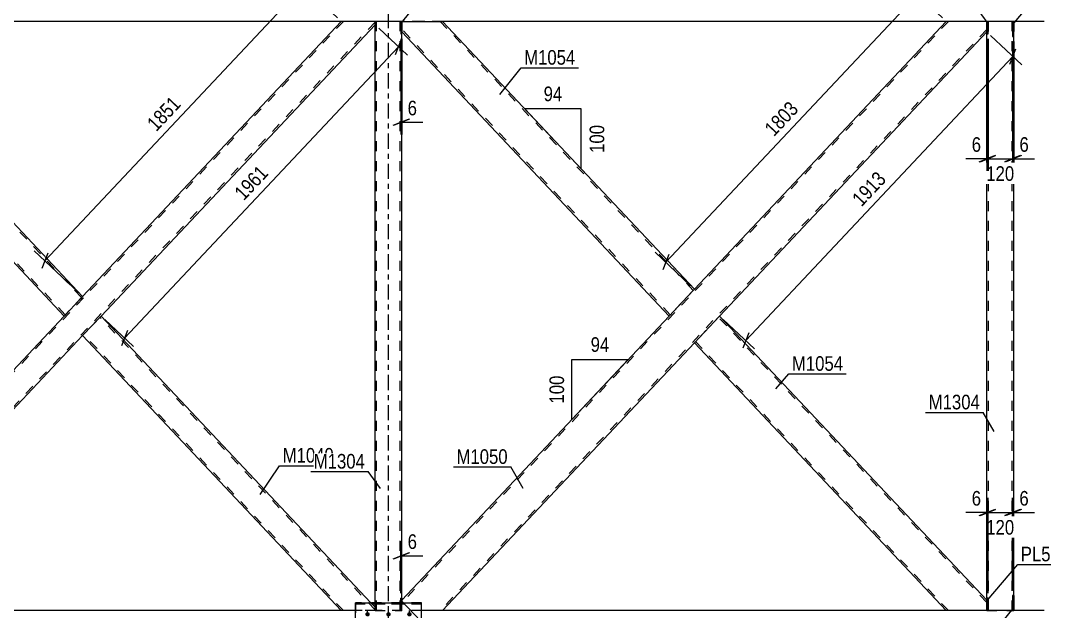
# Model space of a CAD drawing. Header units: millimetres. Extents: x -89 to 752, y -432 to 162.
# Drawn here: x 386.8 to 587.7, y -121.8 to -5.8 of the extents above; entities that cross this region are included whole.
import ezdxf

# ---------------------------------------------------------------- set-up
doc = ezdxf.new("R2010")
doc.units = ezdxf.units.MM
doc.linetypes.add('DXK_LINE_DOT2', pattern=[3.9198, 1.9599, -1.9599])
doc.linetypes.add('DXK_LINE_DOT3', pattern=[5.9187, 2.979, -0.9799, 0.9799, -0.9799])
doc.styles.add('Arial', font='ARIAL.TTF', dxfattribs={"height": 0.2})
doc.styles.add('Arial Narrow', font='ARIALN.TTF', dxfattribs={"height": 0.2})

# ---------------------------------------------------------------- blocks, each defined once
blk = doc.blocks.new('Part-761544115-1978 - 1657')
at = {"color": 2, "linetype": 'Continuous'}
for p, q in [((341.64, -6.66), (341.64, -6)), ((399, -59.95), (348.27, -6)), ((395.38, -63.8), (341.64, -6.66)), ((399, -59.95), (398.56, -60.41)), ((398.56, -60.41), (395.38, -63.8))]:
    blk.add_line(p, q, dxfattribs=at)
at = {"color": 7, "linetype": 'DXK_LINE_DOT2'}
for p, q in [((348.27, -6), (341.64, -6)), ((398.78, -60.18), (347.83, -6)), ((395.6, -63.57), (341.64, -6.19)), ((398.97, -59.98), (398.56, -60.41)), ((395.6, -63.57), (395.61, -63.55))]:
    blk.add_line(p, q, dxfattribs=at)
blk = doc.blocks.new('Bolt-761544115-1661 - 1657')
at = {"linetype": 'Continuous'}
for points in [[(454.9, -122.73), (454.81, -122.72), (454.72, -122.69), (454.64, -122.65), (454.57, -122.59), (454.52, -122.52), (454.48, -122.44), (454.46, -122.36), (454.46, -122.27), (454.48, -122.18), (454.52, -122.11), (454.57, -122.04), (454.64, -121.98), (454.72, -121.93), (454.81, -121.91), (454.9, -121.9), (454.99, -121.91), (455.08, -121.93), (455.16, -121.98), (455.23, -122.04), (455.28, -122.11), (455.32, -122.18), (455.34, -122.27), (455.34, -122.36), (455.32, -122.44), (455.28, -122.52), (455.23, -122.59), (455.16, -122.65), (455.08, -122.69), (454.99, -122.72)], [(459, -122.73), (458.91, -122.72), (458.82, -122.69), (458.74, -122.65), (458.67, -122.59), (458.62, -122.52), (458.58, -122.44), (458.56, -122.36), (458.56, -122.27), (458.58, -122.18), (458.62, -122.11), (458.67, -122.04), (458.74, -121.98), (458.82, -121.93), (458.91, -121.91), (459, -121.9), (459.09, -121.91), (459.18, -121.93), (459.26, -121.98), (459.33, -122.04), (459.38, -122.11), (459.42, -122.18), (459.44, -122.27), (459.44, -122.36), (459.42, -122.44), (459.38, -122.52), (459.33, -122.59), (459.26, -122.65), (459.18, -122.69), (459.09, -122.72)], [(463.1, -122.73), (463.01, -122.72), (462.92, -122.69), (462.84, -122.65), (462.77, -122.59), (462.72, -122.52), (462.68, -122.44), (462.66, -122.36), (462.66, -122.27), (462.68, -122.18), (462.72, -122.11), (462.77, -122.04), (462.84, -121.98), (462.92, -121.93), (463.01, -121.91), (463.1, -121.9), (463.19, -121.91), (463.28, -121.93), (463.36, -121.98), (463.43, -122.04), (463.48, -122.11), (463.52, -122.18), (463.54, -122.27), (463.54, -122.36), (463.52, -122.44), (463.48, -122.52), (463.43, -122.59), (463.36, -122.65), (463.28, -122.69), (463.19, -122.72)], [(454.9, -126.58), (454.81, -126.57), (454.72, -126.54), (454.64, -126.5), (454.57, -126.44), (454.52, -126.37), (454.48, -126.29), (454.46, -126.21), (454.46, -126.12), (454.48, -126.04), (454.52, -125.96), (454.57, -125.89), (454.64, -125.83), (454.72, -125.79), (454.81, -125.76), (454.9, -125.75), (454.99, -125.76), (455.08, -125.79), (455.16, -125.83), (455.23, -125.89), (455.28, -125.96), (455.32, -126.04), (455.34, -126.12), (455.34, -126.21), (455.32, -126.29), (455.28, -126.37), (455.23, -126.44), (455.16, -126.5), (455.08, -126.54), (454.99, -126.57)], [(463.1, -126.58), (463.01, -126.57), (462.92, -126.54), (462.84, -126.5), (462.77, -126.44), (462.72, -126.37), (462.68, -126.29), (462.66, -126.21), (462.66, -126.12), (462.68, -126.04), (462.72, -125.96), (462.77, -125.89), (462.84, -125.83), (462.92, -125.79), (463.01, -125.76), (463.1, -125.75), (463.19, -125.76), (463.28, -125.79), (463.36, -125.83), (463.43, -125.89), (463.48, -125.96), (463.52, -126.04), (463.54, -126.12), (463.54, -126.21), (463.52, -126.29), (463.48, -126.37), (463.43, -126.44), (463.36, -126.5), (463.28, -126.54), (463.19, -126.57)], [(454.9, -130.43), (454.81, -130.42), (454.72, -130.4), (454.64, -130.35), (454.57, -130.29), (454.52, -130.22), (454.48, -130.15), (454.46, -130.06), (454.46, -129.97), (454.48, -129.89), (454.52, -129.81), (454.57, -129.74), (454.64, -129.68), (454.72, -129.64), (454.81, -129.61), (454.9, -129.6), (454.99, -129.61), (455.08, -129.64), (455.16, -129.68), (455.23, -129.74), (455.28, -129.81), (455.32, -129.89), (455.34, -129.97), (455.34, -130.06), (455.32, -130.15), (455.28, -130.22), (455.23, -130.29), (455.16, -130.35), (455.08, -130.4), (454.99, -130.42)], [(459, -130.43), (458.91, -130.42), (458.82, -130.4), (458.74, -130.35), (458.67, -130.29), (458.62, -130.22), (458.58, -130.15), (458.56, -130.06), (458.56, -129.97), (458.58, -129.89), (458.62, -129.81), (458.67, -129.74), (458.74, -129.68), (458.82, -129.64), (458.91, -129.61), (459, -129.6), (459.09, -129.61), (459.18, -129.64), (459.26, -129.68), (459.33, -129.74), (459.38, -129.81), (459.42, -129.89), (459.44, -129.97), (459.44, -130.06), (459.42, -130.15), (459.38, -130.22), (459.33, -130.29), (459.26, -130.35), (459.18, -130.4), (459.09, -130.42)], [(463.1, -130.43), (463.01, -130.42), (462.92, -130.4), (462.84, -130.35), (462.77, -130.29), (462.72, -130.22), (462.68, -130.15), (462.66, -130.06), (462.66, -129.97), (462.68, -129.89), (462.72, -129.81), (462.77, -129.74), (462.84, -129.68), (462.92, -129.64), (463.01, -129.61), (463.1, -129.6), (463.19, -129.61), (463.28, -129.64), (463.36, -129.68), (463.43, -129.74), (463.48, -129.81), (463.52, -129.89), (463.54, -129.97), (463.54, -130.06), (463.52, -130.15), (463.48, -130.22), (463.43, -130.29), (463.36, -130.35), (463.28, -130.4), (463.19, -130.42)]]:
    blk.add_hatch(color=1, dxfattribs=at).paths.add_polyline_path(points)
at = {"color": 1, "linetype": 'Continuous'}
for p, q in [((454.9, -122.71), (454.9, -121.57)), ((459, -122.71), (459, -121.57)), ((463.1, -122.71), (463.1, -121.57)), ((454.9, -126.56), (454.9, -125.43)), ((463.1, -126.56), (463.1, -125.43)), ((454.9, -130.41), (454.9, -129.28)), ((459, -130.41), (459, -129.28)), ((463.1, -130.41), (463.1, -129.28))]:
    blk.add_line(p, q, dxfattribs=at)
blk = doc.blocks.new('Part-761544115-1706 - 1657')
at = {"color": 2, "linetype": 'Continuous'}
for p, q in [((581.64, -6), (581.4, -6)), ((581.4, -6), (581.4, -8.98)), ((581.64, -8.98), (581.64, -6)), ((581.4, -8.98), (581.64, -8.98))]:
    blk.add_line(p, q, dxfattribs=at)
blk = doc.blocks.new('Part-761544115-1711 - 1657')
at = {"color": 7, "linetype": 'DXK_LINE_DOT2'}
for p, q in [((581.4, -6), (581.64, -6)), ((581.4, -6), (581.4, -8.98)), ((581.64, -6), (581.64, -8.98)), ((581.4, -8.98), (581.64, -8.98))]:
    blk.add_line(p, q, dxfattribs=at)
blk = doc.blocks.new('Part-761544115-1686 - 1657')
at = {"color": 2, "linetype": 'Continuous'}
for p, q in [((576.6, -6), (576.36, -6)), ((576.36, -6), (576.36, -8.46)), ((576.6, -8.46), (576.6, -6)), ((576.36, -8.46), (576.6, -8.46))]:
    blk.add_line(p, q, dxfattribs=at)
blk = doc.blocks.new('Part-761544115-1691 - 1657')
at = {"color": 7, "linetype": 'DXK_LINE_DOT2'}
for p, q in [((576.36, -6), (576.6, -6)), ((576.36, -6), (576.36, -8.46)), ((576.6, -6), (576.6, -8.46)), ((576.36, -8.46), (576.6, -8.46))]:
    blk.add_line(p, q, dxfattribs=at)
blk = doc.blocks.new('Part-761544115-1716 - 1657')
at = {"color": 2, "linetype": 'Continuous'}
for p, q in [((461.64, -6), (461.4, -6)), ((461.4, -6), (461.4, -8.46)), ((461.64, -8.46), (461.64, -6)), ((461.4, -8.46), (461.64, -8.46))]:
    blk.add_line(p, q, dxfattribs=at)
blk = doc.blocks.new('Part-761544115-1721 - 1657')
at = {"color": 7, "linetype": 'DXK_LINE_DOT2'}
for p, q in [((461.4, -6), (461.64, -6)), ((461.4, -6), (461.4, -8.46)), ((461.64, -6), (461.64, -8.46)), ((461.4, -8.46), (461.64, -8.46))]:
    blk.add_line(p, q, dxfattribs=at)
blk = doc.blocks.new('Part-761544115-1726 - 1657')
at = {"color": 2, "linetype": 'Continuous'}
for p, q in [((576.6, -119.14), (576.36, -119.14)), ((576.36, -119.14), (576.36, -121.6)), ((576.6, -119.14), (576.6, -121.6)), ((576.6, -121.6), (576.36, -121.6))]:
    blk.add_line(p, q, dxfattribs=at)
blk = doc.blocks.new('Part-761544115-1731 - 1657')
at = {"color": 7, "linetype": 'DXK_LINE_DOT2'}
for p, q in [((576.36, -121.6), (576.36, -119.14)), ((576.6, -119.14), (576.36, -119.14)), ((576.6, -121.6), (576.6, -119.14)), ((576.6, -121.6), (576.36, -121.6))]:
    blk.add_line(p, q, dxfattribs=at)
blk = doc.blocks.new('Part-761544115-1736 - 1657')
at = {"color": 2, "linetype": 'Continuous'}
for p, q in [((581.64, -118.62), (581.4, -118.62)), ((581.4, -118.62), (581.4, -121.6)), ((581.64, -118.62), (581.64, -121.6)), ((581.64, -121.6), (581.4, -121.6))]:
    blk.add_line(p, q, dxfattribs=at)
blk = doc.blocks.new('Part-761544115-1741 - 1657')
at = {"color": 7, "linetype": 'DXK_LINE_DOT2'}
for p, q in [((581.4, -121.6), (581.4, -118.62)), ((581.64, -118.62), (581.4, -118.62)), ((581.64, -121.6), (581.64, -118.62)), ((581.64, -121.6), (581.4, -121.6))]:
    blk.add_line(p, q, dxfattribs=at)
blk = doc.blocks.new('Part-761544115-1746 - 1657')
at = {"color": 2, "linetype": 'Continuous'}
for p, q in [((461.4, -119.14), (461.64, -119.14)), ((461.4, -120.06), (461.4, -119.14)), ((461.64, -119.14), (461.64, -120.06))]:
    blk.add_line(p, q, dxfattribs=at)
at = {"color": 7, "linetype": 'DXK_LINE_DOT2'}
for p, q in [((461.4, -121.6), (461.4, -120.06)), ((461.64, -121.6), (461.64, -120.06)), ((461.4, -121.6), (461.64, -121.6))]:
    blk.add_line(p, q, dxfattribs=at)
blk = doc.blocks.new('Part-761544115-1751 - 1657')
at = {"color": 7, "linetype": 'DXK_LINE_DOT2'}
for p, q in [((461.4, -121.6), (461.4, -119.14)), ((461.64, -119.14), (461.4, -119.14)), ((461.64, -121.6), (461.64, -119.14)), ((461.64, -121.6), (461.4, -121.6))]:
    blk.add_line(p, q, dxfattribs=at)
blk = doc.blocks.new('Part-761544115-1838 - 1657')
at = {"color": 2, "linetype": 'Continuous'}
for p, q in [((461.4, -6), (0, -6)), ((461.64, -6), (461.64, -6)), ((568.48, -6), (469.52, -6)), ((581.4, -6), (576.6, -6)), ((587.64, -6), (581.64, -6))]:
    blk.add_line(p, q, dxfattribs=at)
at = {"color": 7, "linetype": 'DXK_LINE_DOT2'}
for p, q in [((587.64, -6), (461.4, -6)), ((469.52, -6), (461.64, -6)), ((576.6, -6), (568.48, -6)), ((581.64, -6), (581.4, -6))]:
    blk.add_line(p, q, dxfattribs=at)
blk = doc.blocks.new('Part-761544115-1853 - 1657')
at = {"color": 2, "linetype": 'Continuous'}
for p, q in [((452.5, -121.6), (225.5, -121.6)), ((568.48, -121.6), (469.52, -121.6)), ((581.4, -121.6), (576.6, -121.6)), ((587.64, -121.6), (581.64, -121.6))]:
    blk.add_line(p, q, dxfattribs=at)
at = {"color": 7, "linetype": 'DXK_LINE_DOT2'}
for p, q in [((469.52, -121.6), (452.5, -121.6)), ((576.6, -121.6), (568.48, -121.6)), ((581.64, -121.6), (581.4, -121.6))]:
    blk.add_line(p, q, dxfattribs=at)
blk = doc.blocks.new('Part-761544115-1856 - 1657')
at = {"color": 2, "linetype": 'Continuous'}
for p, q in [((452.5, -120.06), (465.5, -120.06)), ((452.5, -132.49), (452.5, -120.06)), ((465.5, -132.49), (465.5, -120.06)), ((452.5, -132.27), (465.5, -132.27)), ((465.5, -132.49), (452.5, -132.49))]:
    blk.add_line(p, q, dxfattribs=at)
at = {"color": 7, "linetype": 'DXK_LINE_DOT2'}
blk.add_line((452.5, -120.28), (465.5, -120.28), dxfattribs=at)
blk = doc.blocks.new('Part-761544115-1903 - 1657')
at = {"color": 7, "linetype": 'DXK_LINE_DOT2'}
for p, q in [((465.5, -120.08), (452.5, -120.08)), ((452.5, -120.08), (452.5, -132.51)), ((465.5, -120.3), (452.5, -120.3)), ((465.5, -132.51), (465.5, -120.08)), ((465.5, -132.3), (452.5, -132.3)), ((452.5, -132.51), (465.5, -132.51))]:
    blk.add_line(p, q, dxfattribs=at)
blk = doc.blocks.new('Part-761544115-1963 - 1657')
at = {"color": 2, "linetype": 'Continuous'}
for p, q in [((519, -69.05), (523.94, -63.8)), ((576.36, -119.54), (523.94, -63.8)), ((568.42, -121.6), (519, -69.05)), ((576.36, -121.6), (568.48, -121.6))]:
    blk.add_line(p, q, dxfattribs=at)
at = {"color": 7, "linetype": 'DXK_LINE_DOT2'}
for p, q in [((576.36, -120.01), (523.72, -64.03)), ((519.22, -68.82), (519.24, -68.8)), ((568.85, -121.6), (519.22, -68.82)), ((576.36, -121.6), (576.36, -119.54)), ((568.48, -121.6), (568.42, -121.6))]:
    blk.add_line(p, q, dxfattribs=at)
blk = doc.blocks.new('Part-761544115-1993 - 1657')
at = {"color": 2, "linetype": 'Continuous'}
for p, q in [((461.64, -8.06), (461.64, -6)), ((461.64, -6), (469.52, -6)), ((519, -58.55), (469.58, -6)), ((461.64, -8.06), (514.06, -63.8)), ((518.56, -59.01), (514.06, -63.8)), ((518.56, -59.01), (519, -58.55))]:
    blk.add_line(p, q, dxfattribs=at)
at = {"color": 7, "linetype": 'DXK_LINE_DOT2'}
for p, q in [((469.58, -6), (468.71, -6)), ((518.78, -58.78), (469.15, -6)), ((461.64, -7.13), (461.64, -8.06)), ((514.28, -63.57), (461.64, -7.59)), ((518.97, -58.58), (518.56, -59.01)), ((514.28, -63.57), (514.29, -63.55))]:
    blk.add_line(p, q, dxfattribs=at)
blk = doc.blocks.new('Part-761544115-2019 - 1657')
at = {"color": 7, "linetype": 'DXK_LINE_DOT3'}
blk.add_line((459, -131.6), (459, 4), dxfattribs=at)
at = {"color": 7, "linetype": 'DXK_LINE_DOT2'}
for p, q in [((461.64, -6), (456.36, -6)), ((456.36, -6.66), (456.36, -6)), ((456.68, -121.6), (456.68, -6)), ((461.32, -121.6), (461.32, -6)), ((461.64, -8.06), (461.64, -6)), ((456.36, -121.6), (456.36, -120.06)), ((461.64, -121.6), (461.64, -119.54)), ((456.36, -121.6), (461.64, -121.6))]:
    blk.add_line(p, q, dxfattribs=at)
at = {"color": 2, "linetype": 'Continuous'}
for p, q in [((456.36, -120.06), (456.36, -6.66)), ((461.64, -119.54), (461.64, -8.06))]:
    blk.add_line(p, q, dxfattribs=at)
blk = doc.blocks.new('Part-761544115-2029 - 1657')
at = {"color": 7, "linetype": 'DXK_LINE_DOT2'}
for p, q in [((581.64, -6), (576.36, -6)), ((576.36, -8.46), (576.36, -6)), ((576.68, -121.6), (576.68, -6)), ((581.32, -121.6), (581.32, -6)), ((581.64, -8.98), (581.64, -6)), ((576.36, -121.6), (576.36, -119.14)), ((581.64, -121.6), (581.64, -118.62)), ((576.36, -121.6), (581.64, -121.6))]:
    blk.add_line(p, q, dxfattribs=at)
at = {"color": 2, "linetype": 'Continuous'}
for p, q in [((576.36, -119.14), (576.36, -8.46)), ((581.64, -118.62), (581.64, -8.98))]:
    blk.add_line(p, q, dxfattribs=at)
blk = doc.blocks.new('Part-761544115-2054 - 1657')
at = {"color": 7, "linetype": 'DXK_LINE_DOT2'}
for p, q in [((568.85, -6), (461.64, -120.01)), ((568.48, -6), (568.42, -6)), ((576.36, -8.06), (576.36, -6)), ((576.36, -7.59), (469.15, -121.6)), ((519, -58.55), (514.06, -63.8)), ((523.94, -63.8), (519, -69.05)), ((461.64, -121.6), (461.64, -120.06)), ((465.5, -121.6), (461.64, -121.6)), ((469.33, -121.6), (468.71, -121.6)), ((469.58, -121.6), (469.52, -121.6))]:
    blk.add_line(p, q, dxfattribs=at)
at = {"color": 2, "linetype": 'Continuous'}
for p, q in [((568.42, -6), (519, -58.55)), ((576.36, -6), (568.48, -6)), ((576.36, -8.06), (523.94, -63.8)), ((514.06, -63.8), (461.64, -119.54)), ((519, -69.05), (469.58, -121.6)), ((461.64, -120.06), (461.64, -119.54)), ((468.71, -121.6), (465.5, -121.6)), ((469.52, -121.6), (468.71, -121.6)), ((469.52, -121.6), (469.52, -121.6))]:
    blk.add_line(p, q, dxfattribs=at)
blk = doc.blocks.new('Part-761544115-2059 - 1657')
at = {"color": 2, "linetype": 'Continuous'}
for p, q in [((399, -67.65), (402.62, -63.8)), ((402.62, -63.8), (455.53, -120.06)), ((449.73, -121.6), (399, -67.65))]:
    blk.add_line(p, q, dxfattribs=at)
at = {"color": 7, "linetype": 'DXK_LINE_DOT2'}
for p, q in [((456.36, -121.41), (402.4, -64.03)), ((399.22, -67.42), (399.24, -67.4)), ((450.17, -121.6), (399.22, -67.42)), ((455.53, -120.06), (456.36, -120.94)), ((456.36, -121.6), (449.73, -121.6)), ((456.36, -120.94), (456.36, -121.6))]:
    blk.add_line(p, q, dxfattribs=at)
blk = doc.blocks.new('Part-761544115-2079 - 1657')
at = {"color": 7, "linetype": 'DXK_LINE_DOT2'}
for p, q in [((450.17, -6), (341.64, -121.41)), ((456.36, -6), (449.73, -6)), ((456.36, -6.19), (347.83, -121.6)), ((399, -59.95), (395.38, -63.8)), ((402.62, -63.8), (399, -67.65)), ((348.27, -121.6), (341.64, -121.6))]:
    blk.add_line(p, q, dxfattribs=at)
at = {"color": 2, "linetype": 'Continuous'}
for p, q in [((449.73, -6), (399, -59.95)), ((456.36, -6.66), (456.36, -6)), ((456.36, -6.66), (402.62, -63.8)), ((395.38, -63.8), (341.64, -120.94)), ((399, -67.65), (348.27, -121.6)), ((341.64, -121.6), (341.64, -120.94))]:
    blk.add_line(p, q, dxfattribs=at)
blk = doc.blocks.new('StraightDimension-761544115-2383 - 1657')
at = {"color": 7, "linetype": 'Continuous'}
for p, q in [((577.09, -8.75), (583.24, -14.53)), ((580.9, -14.39), (582.08, -11.38)), ((529.07, -68.62), (581.49, -12.89)), ((524.67, -64.49), (530.82, -70.27)), ((529.66, -67.12), (528.48, -70.13))]:
    blk.add_line(p, q, dxfattribs=at)
at = {"color": 0}
blk.add_wipeout([(557.65, -37.14), (554.59, -34.26), (548.76, -40.46), (551.82, -43.34)], dxfattribs=at)
at = {"color": 3, "style": 'Arial Narrow'}
blk.add_text('1913', height=2.863, rotation=46.7591, dxfattribs=at).set_placement((551.79, -42.49))
blk = doc.blocks.new('StraightDimension-761544115-2602 - 1657')
at = {"color": 7, "linetype": 'Continuous'}
for p, q in [((461.4, -118.14), (461.4, -107.99)), ((461.64, -118.14), (461.64, -107.99)), ((459.9, -111.44), (462.9, -110.24)), ((463.14, -110.24), (460.14, -111.44)), ((461.4, -110.84), (461.64, -110.84))]:
    blk.add_line(p, q, dxfattribs=at)
at = {"color": 0}
blk.add_wipeout([(465.19, -110.09), (465.19, -105.89), (462.16, -105.89), (462.16, -110.09)], dxfattribs=at)
at = {"color": 7, "linetype": 'Continuous'}
blk.add_line((461.64, -110.84), (465.72, -110.84), dxfattribs=at)
blk.add_line((461.64, -110.84), (465.72, -110.84), dxfattribs=at)
at = {"color": 3, "style": 'Arial Narrow'}
blk.add_text('6', height=2.86, dxfattribs=at).set_placement((462.76, -109.49))
blk = doc.blocks.new('StraightDimension-761544115-2656 - 1657')
at = {"color": 7, "linetype": 'Continuous'}
for p, q in [((461.4, -9.46), (461.4, -28.18)), ((461.64, -9.46), (461.64, -28.18)), ((459.9, -26.38), (462.9, -25.18)), ((463.14, -25.18), (460.14, -26.38)), ((461.4, -25.78), (461.64, -25.78))]:
    blk.add_line(p, q, dxfattribs=at)
at = {"color": 0}
blk.add_wipeout([(465.19, -25.03), (465.19, -20.83), (462.16, -20.83), (462.16, -25.03)], dxfattribs=at)
at = {"color": 7, "linetype": 'Continuous'}
blk.add_line((461.64, -25.78), (465.72, -25.78), dxfattribs=at)
blk.add_line((461.64, -25.78), (465.72, -25.78), dxfattribs=at)
at = {"color": 3, "style": 'Arial Narrow'}
blk.add_text('6', height=2.86, dxfattribs=at).set_placement((462.76, -24.43))
blk = doc.blocks.new('StraightDimension-761544115-10008 - 1657')
at = {"color": 7, "linetype": 'Continuous'}
for p, q in [((567.69, -5.31), (560.72, 1.23)), ((562.21, -2.22), (563.39, 0.79)), ((513.38, -53.26), (562.8, -0.72)), ((518.27, -57.86), (511.31, -51.31)), ((513.97, -51.76), (512.79, -54.77))]:
    blk.add_line(p, q, dxfattribs=at)
at = {"color": 0}
blk.add_wipeout([(540.46, -23.38), (537.4, -20.5), (531.57, -26.7), (534.63, -29.58)], dxfattribs=at)
at = {"color": 3, "style": 'Arial Narrow'}
blk.add_text('1803', height=2.863, rotation=46.7591, dxfattribs=at).set_placement((534.6, -28.73))
blk = doc.blocks.new('StraightDimension-761544115-9237 - 1657')
at = {"color": 7, "linetype": 'Continuous'}
for p, q in [((581.4, -9.98), (581.4, -35.34)), ((581.64, -9.98), (581.64, -35.34)), ((579.9, -33.54), (582.9, -32.34)), ((583.14, -32.34), (580.14, -33.54)), ((581.4, -32.94), (581.64, -32.94))]:
    blk.add_line(p, q, dxfattribs=at)
at = {"color": 0}
blk.add_wipeout([(585.19, -32.19), (585.19, -27.99), (582.17, -27.99), (582.17, -32.19)], dxfattribs=at)
at = {"color": 7, "linetype": 'Continuous'}
blk.add_line((581.64, -32.94), (585.72, -32.94), dxfattribs=at)
blk.add_line((581.64, -32.94), (585.72, -32.94), dxfattribs=at)
at = {"color": 3, "style": 'Arial Narrow'}
blk.add_text('6', height=2.86, dxfattribs=at).set_placement((582.77, -31.59))
blk = doc.blocks.new('StraightDimension-761544115-9238 - 1657')
at = {"color": 7, "linetype": 'Continuous'}
for p, q in [((576.6, -9.46), (576.6, -35.79)), ((581.4, -9.98), (581.4, -35.79)), ((575.1, -33.54), (578.1, -32.34)), ((576.6, -32.94), (581.4, -32.94)), ((582.9, -32.34), (579.9, -33.54))]:
    blk.add_line(p, q, dxfattribs=at)
at = {"color": 0}
blk.add_wipeout([(582.34, -37.89), (582.34, -33.69), (575.66, -33.69), (575.66, -37.89)], dxfattribs=at)
at = {"color": 3, "style": 'Arial Narrow'}
blk.add_text('120', height=2.863, dxfattribs=at).set_placement((576.26, -37.29))
blk = doc.blocks.new('StraightDimension-761544115-9239 - 1657')
at = {"color": 7, "linetype": 'Continuous'}
for p, q in [((576.36, -9.46), (576.36, -35.34)), ((576.6, -9.46), (576.6, -35.34)), ((574.86, -33.54), (577.86, -32.34)), ((578.1, -32.34), (575.1, -33.54)), ((576.36, -32.94), (576.6, -32.94))]:
    blk.add_line(p, q, dxfattribs=at)
at = {"color": 0}
blk.add_wipeout([(575.84, -32.19), (575.84, -27.99), (572.81, -27.99), (572.81, -32.19)], dxfattribs=at)
at = {"color": 7, "linetype": 'Continuous'}
blk.add_line((576.36, -32.94), (572.28, -32.94), dxfattribs=at)
blk.add_line((576.36, -32.94), (572.28, -32.94), dxfattribs=at)
at = {"color": 3, "style": 'Arial Narrow'}
blk.add_text('6', height=2.86, dxfattribs=at).set_placement((573.41, -31.59))
blk = doc.blocks.new('StraightDimension-761544115-9964 - 1657')
at = {"color": 7, "linetype": 'Continuous'}
for p, q in [((581.4, -117.62), (581.4, -99.49)), ((581.64, -117.62), (581.64, -99.49)), ((579.9, -102.94), (582.9, -101.74)), ((583.14, -101.74), (580.14, -102.94)), ((581.4, -102.34), (581.64, -102.34))]:
    blk.add_line(p, q, dxfattribs=at)
at = {"color": 0}
blk.add_wipeout([(585.19, -101.59), (585.19, -97.39), (582.16, -97.39), (582.16, -101.59)], dxfattribs=at)
at = {"color": 7, "linetype": 'Continuous'}
blk.add_line((581.64, -102.34), (585.72, -102.34), dxfattribs=at)
blk.add_line((581.64, -102.34), (585.72, -102.34), dxfattribs=at)
at = {"color": 3, "style": 'Arial Narrow'}
blk.add_text('6', height=2.86, dxfattribs=at).set_placement((582.76, -100.99))
blk = doc.blocks.new('StraightDimension-761544115-9965 - 1657')
at = {"color": 7, "linetype": 'Continuous'}
for p, q in [((576.6, -118.14), (576.6, -99.94)), ((581.4, -117.62), (581.4, -99.94)), ((575.1, -102.94), (578.1, -101.74)), ((576.6, -102.34), (581.4, -102.34)), ((582.9, -101.74), (579.9, -102.94))]:
    blk.add_line(p, q, dxfattribs=at)
at = {"color": 0}
blk.add_wipeout([(582.34, -107.29), (582.34, -103.09), (575.66, -103.09), (575.66, -107.29)], dxfattribs=at)
at = {"color": 3, "style": 'Arial Narrow'}
blk.add_text('120', height=2.863, dxfattribs=at).set_placement((576.26, -106.69))
blk = doc.blocks.new('StraightDimension-761544115-9966 - 1657')
at = {"color": 7, "linetype": 'Continuous'}
for p, q in [((576.36, -118.14), (576.36, -99.49)), ((576.6, -118.14), (576.6, -99.49)), ((574.86, -102.94), (577.86, -101.74)), ((578.1, -101.74), (575.1, -102.94)), ((576.36, -102.34), (576.6, -102.34))]:
    blk.add_line(p, q, dxfattribs=at)
at = {"color": 0}
blk.add_wipeout([(575.83, -101.59), (575.83, -97.39), (572.81, -97.39), (572.81, -101.59)], dxfattribs=at)
at = {"color": 7, "linetype": 'Continuous'}
blk.add_line((576.36, -102.34), (572.28, -102.34), dxfattribs=at)
blk.add_line((576.36, -102.34), (572.28, -102.34), dxfattribs=at)
at = {"color": 3, "style": 'Arial Narrow'}
blk.add_text('6', height=2.86, dxfattribs=at).set_placement((573.41, -100.99))
blk = doc.blocks.new('StraightDimension-761544115-10029 - 1657')
at = {"color": 7, "linetype": 'Continuous'}
for p, q in [((449, -5.31), (440.24, 2.93)), ((441.73, -0.53), (442.91, 2.48)), ((391.58, -52.97), (442.32, 0.97)), ((398.27, -59.26), (389.51, -51.02)), ((392.17, -51.47), (390.99, -54.48))]:
    blk.add_line(p, q, dxfattribs=at)
at = {"color": 0}
blk.add_wipeout([(419.32, -22.38), (416.26, -19.51), (410.43, -25.71), (413.49, -28.59)], dxfattribs=at)
at = {"color": 3, "style": 'Arial Narrow'}
blk.add_text('1851', height=2.863, rotation=46.7591, dxfattribs=at).set_placement((413.46, -27.74))
blk = doc.blocks.new('StraightDimension-761544115-10050 - 1657')
at = {"color": 7, "linetype": 'Continuous'}
for p, q in [((457.09, -7.35), (462.71, -12.63)), ((460.37, -12.49), (461.55, -9.49)), ((407.23, -68.13), (460.96, -10.99)), ((403.35, -64.49), (408.98, -69.77)), ((407.82, -66.63), (406.64, -69.63))]:
    blk.add_line(p, q, dxfattribs=at)
at = {"color": 0}
blk.add_wipeout([(436.46, -35.95), (433.41, -33.07), (427.57, -39.27), (430.63, -42.15)], dxfattribs=at)
at = {"color": 3, "style": 'Arial Narrow'}
blk.add_text('1961', height=2.863, rotation=46.7591, dxfattribs=at).set_placement((430.61, -41.3))
blk = doc.blocks.new('AngleDimension-761544115-10379 - 1657')
at = {"color": 7, "linetype": 'Continuous'}
for p, q in [((491.24, -29.02), (485.72, -23.16)), ((496.82, -23.16), (485.72, -23.16)), ((496.82, -34.96), (485.72, -23.16)), ((496.82, -34.96), (496.82, -23.16))]:
    blk.add_line(p, q, dxfattribs=at)
at = {"color": 0}
for points in [[(493.7, -22.26), (493.7, -18.06), (488.84, -18.06), (488.84, -22.26)], [(501.92, -25.72), (497.72, -25.72), (497.72, -32.4), (501.92, -32.4)]]:
    blk.add_wipeout(points, dxfattribs=at)
at = {"color": 3, "style": 'Arial Narrow'}
blk.add_text('94', height=2.863, dxfattribs=at).set_placement((489.44, -21.66))
blk.add_text('100', height=2.863, rotation=90.0002, dxfattribs=at).set_placement((501.32, -31.8))
blk = doc.blocks.new('AngleDimension-761544115-10393 - 1657')
at = {"color": 7, "linetype": 'Continuous'}
for p, q in [((494.94, -72.33), (506.04, -72.33)), ((494.94, -84.13), (506.04, -72.33)), ((494.94, -84.13), (494.94, -72.33)), ((499.15, -79.66), (506.04, -72.33))]:
    blk.add_line(p, q, dxfattribs=at)
at = {"color": 0}
for points in [[(502.92, -71.43), (502.92, -67.23), (498.06, -67.23), (498.06, -71.43)], [(494.04, -74.89), (489.84, -74.89), (489.84, -81.57), (494.04, -81.57)]]:
    blk.add_wipeout(points, dxfattribs=at)
at = {"color": 3, "style": 'Arial Narrow'}
blk.add_text('94', height=2.863, dxfattribs=at).set_placement((498.66, -70.83))
blk.add_text('100', height=2.863, rotation=90.0002, dxfattribs=at).set_placement((493.44, -80.97))
blk = doc.blocks.new('Mark-761544115-1959 - 1657')
at = {"color": 0}
blk.add_wipeout([(548.19, -74.55), (548.19, -71.55), (538.14, -71.55), (538.14, -74.55)], dxfattribs=at)
blk.add_wipeout([(548.19, -74.55), (548.19, -71.55), (538.14, -71.55), (538.14, -74.55)], dxfattribs=at)
at = {"color": 30, "linetype": 'Continuous'}
for p, q in [((534.98, -78.1), (537.54, -75.15)), ((537.54, -75.15), (548.79, -75.15))]:
    blk.add_line(p, q, dxfattribs=at)
at = {"color": 3, "style": 'Arial Narrow'}
blk.add_text('M1054', height=2.863, dxfattribs=at).set_placement((538.14, -74.55))
blk = doc.blocks.new('Mark-761544115-2055 - 1657')
at = {"color": 0}
blk.add_wipeout([(448.3, -92.56), (448.3, -89.56), (438.25, -89.56), (438.25, -92.56)], dxfattribs=at)
blk.add_wipeout([(448.3, -92.56), (448.3, -89.56), (438.25, -89.56), (438.25, -92.56)], dxfattribs=at)
at = {"color": 30, "linetype": 'Continuous'}
for p, q in [((433.82, -98.81), (437.65, -93.16)), ((437.65, -93.16), (448.9, -93.16))]:
    blk.add_line(p, q, dxfattribs=at)
at = {"color": 3, "style": 'Arial Narrow'}
blk.add_text('M1049', height=2.863, dxfattribs=at).set_placement((438.25, -92.56))
blk = doc.blocks.new('Mark-761544115-1989 - 1657')
at = {"color": 0}
blk.add_wipeout([(495.66, -14.5), (495.66, -11.5), (485.61, -11.5), (485.61, -14.5)], dxfattribs=at)
blk.add_wipeout([(495.66, -14.5), (495.66, -11.5), (485.61, -11.5), (485.61, -14.5)], dxfattribs=at)
at = {"color": 30, "linetype": 'Continuous'}
for p, q in [((480.84, -20.37), (485.01, -15.1)), ((485.01, -15.1), (496.26, -15.1))]:
    blk.add_line(p, q, dxfattribs=at)
at = {"color": 3, "style": 'Arial Narrow'}
blk.add_text('M1054', height=2.863, dxfattribs=at).set_placement((485.61, -14.5))
blk = doc.blocks.new('Mark-761544115-2015 - 1657')
at = {"color": 0}
blk.add_wipeout([(454.39, -93.73), (454.39, -90.73), (444.34, -90.73), (444.34, -93.73)], dxfattribs=at)
blk.add_wipeout([(454.39, -93.73), (454.39, -90.73), (444.34, -90.73), (444.34, -93.73)], dxfattribs=at)
at = {"color": 30, "linetype": 'Continuous'}
for p in [(443.74, -94.33), (457.46, -97.66)]:
    blk.add_line(p, (454.99, -94.33), dxfattribs=at)
at = {"color": 3, "style": 'Arial Narrow'}
blk.add_text('M1304', height=2.863, dxfattribs=at).set_placement((444.34, -93.73))
blk = doc.blocks.new('Mark-761544115-2025 - 1657')
at = {"color": 0}
blk.add_wipeout([(575.02, -82.11), (575.02, -79.11), (564.97, -79.11), (564.97, -82.11)], dxfattribs=at)
blk.add_wipeout([(575.02, -82.11), (575.02, -79.11), (564.97, -79.11), (564.97, -82.11)], dxfattribs=at)
at = {"color": 30, "linetype": 'Continuous'}
for p in [(564.37, -82.71), (577.83, -86.46)]:
    blk.add_line(p, (575.62, -82.71), dxfattribs=at)
at = {"color": 3, "style": 'Arial Narrow'}
blk.add_text('M1304', height=2.863, dxfattribs=at).set_placement((564.97, -82.11))
blk = doc.blocks.new('Mark-761544115-2050 - 1657')
at = {"color": 0}
blk.add_wipeout([(482.39, -92.81), (482.39, -89.81), (472.34, -89.81), (472.34, -92.81)], dxfattribs=at)
blk.add_wipeout([(482.39, -92.81), (482.39, -89.81), (472.34, -89.81), (472.34, -92.81)], dxfattribs=at)
at = {"color": 30, "linetype": 'Continuous'}
for p in [(471.74, -93.41), (485.4, -97.66)]:
    blk.add_line(p, (482.99, -93.41), dxfattribs=at)
at = {"color": 3, "style": 'Arial Narrow'}
blk.add_text('M1050', height=2.863, dxfattribs=at).set_placement((472.34, -92.81))
blk = doc.blocks.new('SectionMark-761544115-3338 - 1657')
at = {"linetype": 'Continuous'}
for points in [[(466.14, 19.48), (466.14, 18.23), (463.64, 19.48)], [(466.14, -143.62), (466.14, -144.87), (463.64, -144.87)]]:
    blk.add_hatch(color=6, dxfattribs=at).paths.add_polyline_path(points)
at = {"color": 6, "linetype": 'Continuous'}
for p, q in [((463.64, 19.48), (466.14, 20.73)), ((466.14, 18.23), (466.14, 20.73)), ((471.64, 19.48), (463.64, 19.48)), ((463.64, 19.48), (466.14, 18.23)), ((463.64, -144.87), (466.14, -143.62)), ((466.14, -143.62), (466.14, -146.12)), ((471.64, -144.87), (463.64, -144.87)), ((466.14, -146.12), (463.64, -144.87))]:
    blk.add_line(p, q, dxfattribs=at)
at = {"color": 0, "linetype": 'Continuous'}
for points in [[(470.64, 14.23), (470.64, 17.73), (467.27, 17.73), (467.27, 14.23)], [(470.64, -143.12), (470.64, -139.62), (467.27, -139.62), (467.27, -143.12)]]:
    blk.add_wipeout(points, dxfattribs=at)
at = {"color": 6, "linetype": 'Continuous'}
for p, q in [((471.64, 19.48), (471.64, 11.48)), ((471.64, -144.87), (471.64, -136.87))]:
    blk.add_line(p, q, dxfattribs=at)
at = {"color": 3, "linetype": 'Continuous', "style": 'Arial'}
for p in [(467.27, 14.23), (467.27, -143.12)]:
    blk.add_text('D', height=3.34, dxfattribs=at).set_placement(p)
blk = doc.blocks.new('MarkSet-761544115-3442 - 1657')
at = {"color": 0}
blk.add_wipeout([(561.19, -138.36), (561.19, -135.36), (551.68, -135.36), (551.68, -138.36)], dxfattribs=at)
blk.add_wipeout([(561.19, -138.36), (561.19, -135.36), (551.68, -135.36), (551.68, -138.36)], dxfattribs=at)
at = {"color": 3, "style": 'Arial Narrow'}
blk.add_text('PL539', height=2.863, dxfattribs=at).set_placement((551.68, -138.36))
at = {"color": 0}
blk.add_wipeout([(566.47, -138.36), (566.47, -135.36), (562.09, -135.36), (562.09, -138.36)], dxfattribs=at)
blk.add_wipeout([(566.47, -138.36), (566.47, -135.36), (562.09, -135.36), (562.09, -138.36)], dxfattribs=at)
at = {"color": 30, "linetype": 'Continuous'}
for p in [(581.46, -121.19), (551.08, -138.96)]:
    blk.add_line(p, (567.07, -138.96), dxfattribs=at)
at = {"color": 3, "style": 'Arial Narrow'}
blk.add_text('BS', height=2.863, dxfattribs=at).set_placement((562.09, -138.36))
blk = doc.blocks.new('MarkSet-761544115-3464 - 1657')
at = {"color": 0}
blk.add_wipeout([(592.54, -111.92), (592.54, -108.92), (583.03, -108.92), (583.03, -111.92)], dxfattribs=at)
blk.add_wipeout([(592.54, -111.92), (592.54, -108.92), (583.03, -108.92), (583.03, -111.92)], dxfattribs=at)
at = {"color": 30, "linetype": 'Continuous'}
blk.add_line((576.42, -119.64), (582.43, -112.52), dxfattribs=at)
at = {"color": 3, "style": 'Arial Narrow'}
blk.add_text('PL536', height=2.863, dxfattribs=at).set_placement((583.03, -111.92))
at = {"color": 0}
blk.add_wipeout([(597.82, -111.92), (597.82, -108.92), (593.44, -108.92), (593.44, -111.92)], dxfattribs=at)
blk.add_wipeout([(597.82, -111.92), (597.82, -108.92), (593.44, -108.92), (593.44, -111.92)], dxfattribs=at)
at = {"color": 30, "linetype": 'Continuous'}
blk.add_line((582.43, -112.52), (598.42, -112.52), dxfattribs=at)
at = {"color": 3, "style": 'Arial Narrow'}
blk.add_text('BS', height=2.863, dxfattribs=at).set_placement((593.44, -111.92))
blk = doc.blocks.new('MarkSet-761544115-3470 - 1657')
at = {"color": 0}
blk.add_wipeout([(491.13, -139.42), (491.13, -136.42), (481.63, -136.42), (481.63, -139.42)], dxfattribs=at)
blk.add_wipeout([(491.13, -139.42), (491.13, -136.42), (481.63, -136.42), (481.63, -139.42)], dxfattribs=at)
at = {"color": 30, "linetype": 'Continuous'}
blk.add_line((461.46, -119.64), (481.03, -140.02), dxfattribs=at)
at = {"color": 3, "style": 'Arial Narrow'}
blk.add_text('PL536', height=2.863, dxfattribs=at).set_placement((481.63, -139.42))
at = {"color": 0}
blk.add_wipeout([(496.41, -139.42), (496.41, -136.42), (492.03, -136.42), (492.03, -139.42)], dxfattribs=at)
blk.add_wipeout([(496.41, -139.42), (496.41, -136.42), (492.03, -136.42), (492.03, -139.42)], dxfattribs=at)
at = {"color": 30, "linetype": 'Continuous'}
blk.add_line((481.03, -140.02), (497.01, -140.02), dxfattribs=at)
at = {"color": 3, "style": 'Arial Narrow'}
blk.add_text('BS', height=2.863, dxfattribs=at).set_placement((492.03, -139.42))
blk = doc.blocks.new('MarkSet-761544115-3476 - 1657')
at = {"color": 0}
blk.add_wipeout([(557.89, 11.95), (557.89, 14.95), (548.38, 14.95), (548.38, 11.95)], dxfattribs=at)
blk.add_wipeout([(557.89, 11.95), (557.89, 14.95), (548.38, 14.95), (548.38, 11.95)], dxfattribs=at)
at = {"color": 3, "style": 'Arial Narrow'}
blk.add_text('PL536', height=2.863, dxfattribs=at).set_placement((548.38, 11.95))
at = {"color": 0}
blk.add_wipeout([(563.17, 11.95), (563.17, 14.95), (558.79, 14.95), (558.79, 11.95)], dxfattribs=at)
blk.add_wipeout([(563.17, 11.95), (563.17, 14.95), (558.79, 14.95), (558.79, 11.95)], dxfattribs=at)
at = {"color": 30, "linetype": 'Continuous'}
for p in [(547.78, 11.35), (576.6, -6.4)]:
    blk.add_line(p, (563.77, 11.35), dxfattribs=at)
at = {"color": 3, "style": 'Arial Narrow'}
blk.add_text('BS', height=2.863, dxfattribs=at).set_placement((558.79, 11.95))
blk = doc.blocks.new('MarkSet-761544115-3482 - 1657')
at = {"color": 0}
blk.add_wipeout([(610.63, 16.74), (610.63, 19.74), (601.12, 19.74), (601.12, 16.74)], dxfattribs=at)
blk.add_wipeout([(610.63, 16.74), (610.63, 19.74), (601.12, 19.74), (601.12, 16.74)], dxfattribs=at)
at = {"color": 30, "linetype": 'Continuous'}
blk.add_line((581.46, -6.61), (600.52, 16.14), dxfattribs=at)
at = {"color": 3, "style": 'Arial Narrow'}
blk.add_text('PL539', height=2.863, dxfattribs=at).set_placement((601.12, 16.74))
at = {"color": 0}
blk.add_wipeout([(615.91, 16.74), (615.91, 19.74), (611.53, 19.74), (611.53, 16.74)], dxfattribs=at)
blk.add_wipeout([(615.91, 16.74), (615.91, 19.74), (611.53, 19.74), (611.53, 16.74)], dxfattribs=at)
at = {"color": 30, "linetype": 'Continuous'}
blk.add_line((600.52, 16.14), (616.51, 16.14), dxfattribs=at)
at = {"color": 3, "style": 'Arial Narrow'}
blk.add_text('BS', height=2.863, dxfattribs=at).set_placement((611.53, 16.74))
blk = doc.blocks.new('MarkSet-761544115-3492 - 1657')
at = {"color": 0}
blk.add_wipeout([(484.68, 10.39), (484.68, 13.39), (475.18, 13.39), (475.18, 10.39)], dxfattribs=at)
blk.add_wipeout([(484.68, 10.39), (484.68, 13.39), (475.18, 13.39), (475.18, 10.39)], dxfattribs=at)
at = {"color": 30, "linetype": 'Continuous'}
blk.add_line((461.5, -6.38), (474.58, 9.79), dxfattribs=at)
at = {"color": 3, "style": 'Arial Narrow'}
blk.add_text('PL536', height=2.863, dxfattribs=at).set_placement((475.18, 10.39))
at = {"color": 0}
blk.add_wipeout([(489.97, 10.39), (489.97, 13.39), (485.58, 13.39), (485.58, 10.39)], dxfattribs=at)
blk.add_wipeout([(489.97, 10.39), (489.97, 13.39), (485.58, 13.39), (485.58, 10.39)], dxfattribs=at)
at = {"color": 30, "linetype": 'Continuous'}
blk.add_line((474.58, 9.79), (490.57, 9.79), dxfattribs=at)
at = {"color": 3, "style": 'Arial Narrow'}
blk.add_text('BS', height=2.863, dxfattribs=at).set_placement((485.58, 10.39))

msp = doc.modelspace()

# ---------------------------------------------------------------- block references
for name in ['Part-761544115-1838 - 1657', 'Part-761544115-2019 - 1657', 'Part-761544115-1978 - 1657', 'Part-761544115-2079 - 1657', 'Part-761544115-1716 - 1657', 'Part-761544115-1721 - 1657', 'Part-761544115-1993 - 1657', 'Part-761544115-2054 - 1657', 'Part-761544115-1686 - 1657', 'Part-761544115-1691 - 1657', 'Part-761544115-2029 - 1657', 'Part-761544115-1706 - 1657', 'Part-761544115-1711 - 1657', 'Part-761544115-2059 - 1657', 'Part-761544115-1963 - 1657', 'Part-761544115-1856 - 1657', 'Part-761544115-1903 - 1657', 'Part-761544115-1746 - 1657', 'Part-761544115-1751 - 1657', 'Part-761544115-1726 - 1657', 'Part-761544115-1731 - 1657', 'Part-761544115-1736 - 1657', 'Part-761544115-1741 - 1657', 'Part-761544115-1853 - 1657', 'Bolt-761544115-1661 - 1657']:
    msp.add_blockref(name, (0, 0))

# ---------------------------------------------------------------- next in the draw order: block references
for name in ['MarkSet-761544115-3482 - 1657', 'StraightDimension-761544115-10029 - 1657', 'StraightDimension-761544115-2656 - 1657', 'StraightDimension-761544115-2383 - 1657', 'AngleDimension-761544115-10379 - 1657', 'AngleDimension-761544115-10393 - 1657', 'Mark-761544115-1959 - 1657', 'Mark-761544115-2025 - 1657', 'Mark-761544115-2055 - 1657', 'Mark-761544115-2050 - 1657', 'StraightDimension-761544115-9964 - 1657', 'StraightDimension-761544115-2602 - 1657', 'MarkSet-761544115-3442 - 1657']:
    msp.add_blockref(name, (0, 0))

# ---------------------------------------------------------------- next in the draw order: block references
for name in ['StraightDimension-761544115-10008 - 1657', 'StraightDimension-761544115-10050 - 1657', 'StraightDimension-761544115-9237 - 1657', 'Mark-761544115-1989 - 1657', 'Mark-761544115-2015 - 1657', 'StraightDimension-761544115-9965 - 1657']:
    msp.add_blockref(name, (0, 0))

# ---------------------------------------------------------------- next in the draw order: block references
for name in ['SectionMark-761544115-3338 - 1657', 'MarkSet-761544115-3476 - 1657', 'StraightDimension-761544115-9238 - 1657', 'StraightDimension-761544115-9966 - 1657']:
    msp.add_blockref(name, (0, 0))

# ---------------------------------------------------------------- next in the draw order: block references
for name in ['MarkSet-761544115-3492 - 1657', 'StraightDimension-761544115-9239 - 1657', 'MarkSet-761544115-3464 - 1657', 'MarkSet-761544115-3470 - 1657']:
    msp.add_blockref(name, (0, 0))

doc.saveas('drawing.dxf')
